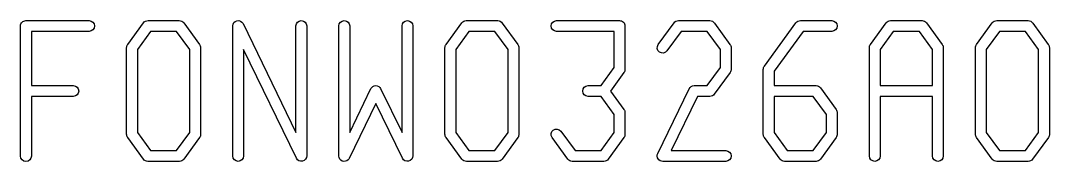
# Model space of a CAD drawing. Extents: x -344 to 154, y 670 to 1023.
# Drawn here: x -172.82 to -158.28, y 860.09 to 862.08 of the extents above; entities that cross this region are included whole.
import ezdxf

# ---------------------------------------------------------------- set-up
doc = ezdxf.new("R2010")
doc.units = 0
doc.layers.add('gbr-dxf_layer0', color=7, linetype='Continuous')

msp = doc.modelspace()

# ---------------------------------------------------------------- linework, layer by layer
at = {"layer": 'gbr-dxf_layer0'}
msp.add_line((-172.822, 860.165), (-172.822, 861.081), dxfattribs=at)
for points in [[(-172.822, 861.085), (-172.822, 862.001, -0.199082), (-172.799, 862.055, -0.199069), (-172.745, 862.077), (-171.853, 862.077, -1), (-171.853, 861.925), (-172.669, 861.925), (-172.669, 861.159), (-172.076, 861.159, -1), (-172.076, 861.007), (-172.669, 861.007), (-172.669, 860.165, -1), (-172.822, 860.165)], [(-169.822, 860.166), (-169.822, 862.001, -0.795967), (-169.677, 862.034), (-168.929, 860.497)], [(-168.929, 860.497), (-168.929, 862.001, -1), (-168.777, 862.001), (-168.777, 860.169, -0.835854), (-168.923, 860.136), (-169.669, 861.67)], [(-168.322, 860.165), (-168.322, 862.001, -1), (-168.169, 862.001), (-168.169, 860.496)], [(-167.429, 860.497), (-167.429, 862.001, -1), (-167.277, 862.001), (-167.277, 860.169, -0.835854), (-167.423, 860.136), (-167.799, 860.909)], [(-163.814, 860.199), (-163.368, 861.116, -0.287416), (-163.299, 861.159), (-163.115, 861.159), (-162.929, 861.414), (-162.929, 861.67), (-163.115, 861.925), (-163.483, 861.925), (-163.684, 861.65, -1), (-163.807, 861.74), (-163.584, 862.046, -0.239742), (-163.522, 862.077), (-163.076, 862.077, -0.253505), (-163.012, 862.043), (-162.793, 861.742, -0.166637), (-162.777, 861.695), (-162.777, 861.391, -0.165513), (-162.791, 861.344), (-163.014, 861.039, -0.249655), (-163.078, 861.007), (-163.251, 861.007), (-163.624, 860.242)], [(-169.669, 861.67), (-169.669, 860.166, -1), (-169.822, 860.166)], [(-168.169, 860.496), (-167.868, 861.117, -0.625769), (-167.731, 861.117), (-167.429, 860.497)], [(-167.799, 860.909), (-168.177, 860.132, -0.082021), (-168.191, 860.112, -0.670473), (-168.322, 860.165)], [(-163.624, 860.242), (-162.853, 860.242, -1), (-162.853, 860.089), (-163.743, 860.089, -0.562296), (-163.814, 860.199)]]:
    msp.add_lwpolyline(points, format="xyb", dxfattribs=at)
for points in [[(-171.322, 860.473), (-171.322, 861.695, -0.161897), (-171.306, 861.741), (-171.085, 862.044, -0.257177), (-171.019, 862.077), (-170.578, 862.077, -0.246448), (-170.514, 862.046), (-170.293, 861.742, -0.166637), (-170.277, 861.695), (-170.277, 860.473, -0.165513), (-170.291, 860.427), (-170.514, 860.121, -0.239934), (-170.576, 860.089), (-171.022, 860.089, -0.247601), (-171.085, 860.122), (-171.307, 860.426, -0.165513)], [(-166.822, 860.473), (-166.822, 861.695, -0.161897), (-166.806, 861.741), (-166.584, 862.046, -0.239742), (-166.522, 862.077), (-166.076, 862.077, -0.253505), (-166.012, 862.043), (-165.793, 861.742, -0.166637), (-165.777, 861.695), (-165.777, 860.473, -0.165513), (-165.791, 860.427), (-166.014, 860.121, -0.249655), (-166.078, 860.089), (-166.519, 860.089, -0.251415), (-166.584, 860.121), (-166.807, 860.426, -0.165513)], [(-165.307, 860.426, -1), (-165.184, 860.516), (-164.983, 860.242), (-164.615, 860.242), (-164.429, 860.496), (-164.429, 860.752), (-164.615, 861.007), (-164.799, 861.007, -1), (-164.799, 861.159), (-164.615, 861.159), (-164.429, 861.414), (-164.429, 861.925), (-165.245, 861.925, -1), (-165.245, 862.077), (-164.355, 862.077, -0.421762), (-164.277, 862.001), (-164.277, 861.391, -0.165513), (-164.291, 861.344), (-164.482, 861.083), (-164.293, 860.824, -0.166637), (-164.277, 860.777), (-164.277, 860.473, -0.165513), (-164.291, 860.427), (-164.514, 860.121, -0.239934), (-164.576, 860.089), (-165.022, 860.089, -0.247601), (-165.085, 860.122)], [(-162.322, 860.471), (-162.322, 861.389, -0.16419), (-162.306, 861.435), (-161.861, 862.045, -0.249655), (-161.797, 862.077), (-161.353, 862.077, -1), (-161.353, 861.925), (-161.76, 861.925), (-162.169, 861.364), (-162.169, 861.159), (-161.576, 861.159, -0.247601), (-161.513, 861.126), (-161.291, 860.822, -0.165513), (-161.277, 860.775), (-161.277, 860.475, -0.170323), (-161.291, 860.427), (-161.514, 860.121, -0.239742), (-161.576, 860.089), (-162.02, 860.089, -0.246448), (-162.084, 860.121), (-162.306, 860.425, -0.166669)], [(-160.822, 860.166), (-160.822, 861.692, -0.170323), (-160.807, 861.74), (-160.584, 862.046, -0.239742), (-160.522, 862.077), (-160.078, 862.077, -0.246448), (-160.014, 862.046), (-159.793, 861.742, -0.166637), (-159.777, 861.695), (-159.777, 860.166, -1), (-159.929, 860.166), (-159.929, 861.007), (-160.669, 861.007), (-160.669, 860.166, -1)], [(-159.322, 860.473), (-159.322, 861.695, -0.161897), (-159.306, 861.741), (-159.084, 862.046, -0.239742), (-159.022, 862.077), (-158.576, 862.077, -0.253505), (-158.512, 862.043), (-158.293, 861.742, -0.166637), (-158.277, 861.695), (-158.277, 860.473, -0.165513), (-158.291, 860.427), (-158.514, 860.121, -0.249655), (-158.578, 860.089), (-159.019, 860.089, -0.251415), (-159.084, 860.121), (-159.307, 860.426, -0.165513)]]:
    msp.add_lwpolyline(points, format="xyb", close=True, dxfattribs=at)
for points in [[(-171.169, 860.496), (-170.983, 860.242), (-170.615, 860.242), (-170.429, 860.496), (-170.429, 861.67), (-170.615, 861.925), (-170.984, 861.925), (-171.169, 861.67)], [(-166.669, 860.496), (-166.484, 860.242), (-166.115, 860.242), (-165.929, 860.496), (-165.929, 861.67), (-166.115, 861.925), (-166.483, 861.925), (-166.669, 861.67)], [(-160.669, 861.159), (-159.929, 861.159), (-159.929, 861.67), (-160.115, 861.925), (-160.484, 861.925), (-160.669, 861.67)], [(-159.169, 860.496), (-158.984, 860.242), (-158.615, 860.242), (-158.429, 860.496), (-158.429, 861.67), (-158.615, 861.925), (-158.983, 861.925), (-159.169, 861.67)], [(-162.169, 860.496), (-161.984, 860.242), (-161.615, 860.242), (-161.429, 860.496), (-161.429, 860.752), (-161.615, 861.007), (-162.169, 861.007)]]:
    msp.add_lwpolyline(points, close=True, dxfattribs=at)

doc.saveas('drawing.dxf')
